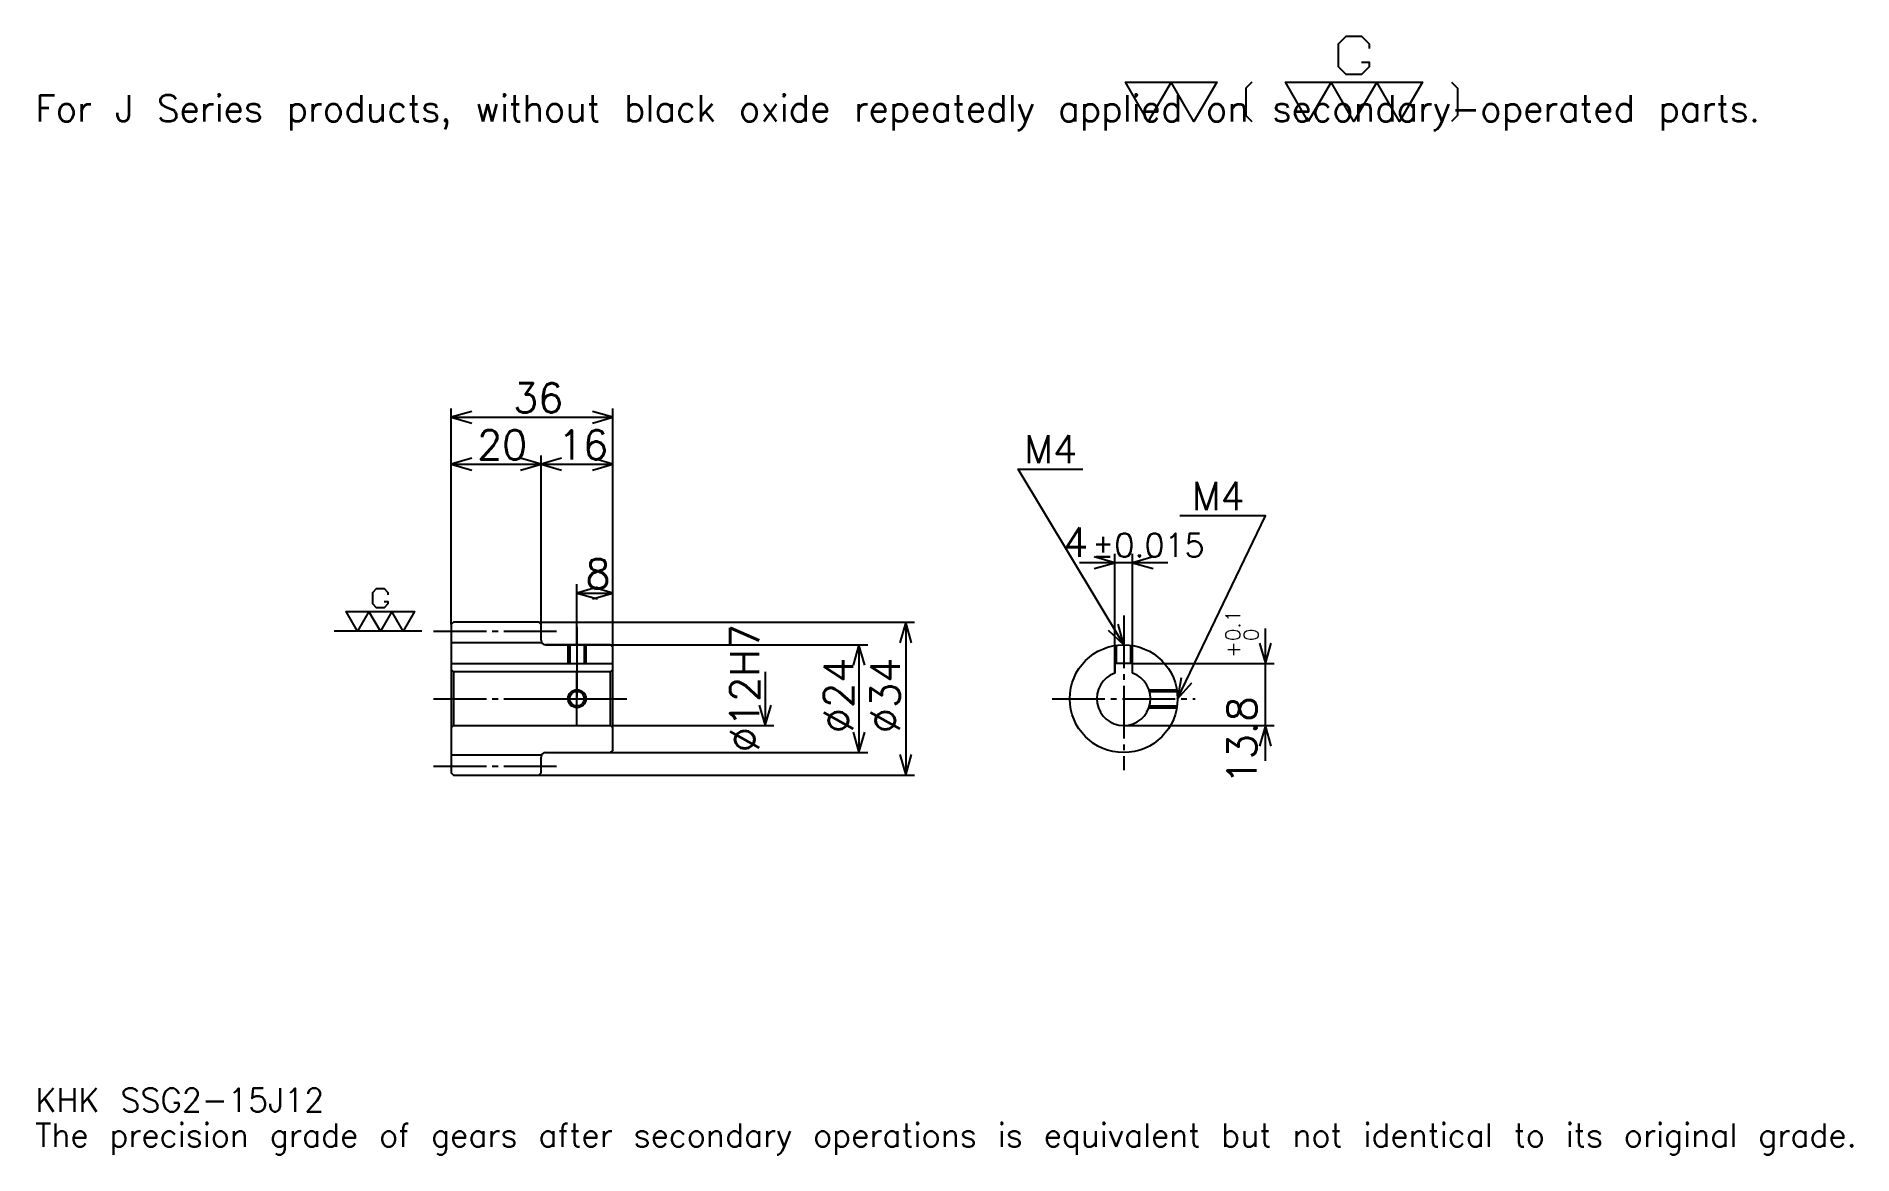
# Model space of a CAD drawing. Extents: x 13 to 418, y 5 to 254.
import ezdxf

# ---------------------------------------------------------------- set-up
doc = ezdxf.new("R2010")
doc.units = 0
doc.linetypes.add('DASHDOT', pattern=[15.652174, 11.73913, -1.304348, 1.304348, -1.304348])
doc.layers.get('0').update_dxf_attribs({"linetype": 'CONTINUOUS'})
doc.layers.add('DASHDOT', color=6, linetype='DASHDOT')
doc.styles.add('KANJI', font='TXT', dxfattribs={"bigfont": 'BIGFONT'})

msp = doc.modelspace()

# ---------------------------------------------------------------- linework, layer by layer
at = {"color": 5}
for p, q in [((105.652168, 123.304344), (105.652168, 170.91304)), ((141.652161, 123.304344), (141.652161, 170.91304)), ((105.652168, 168.956512), (141.652161, 168.956512)), ((105.652168, 158.521729), (125.652168, 158.521729)), ((125.652168, 123.304344), (125.652168, 160.478256)), ((125.652168, 158.521729), (141.652161, 158.521729)), ((253.391296, 114.104347), (253.391296, 138.521729)), ((257.391296, 114.104347), (257.391296, 138.521729)), ((265.217377, 136.565216), (245.565216, 136.565216)), ((133.652161, 123.304344), (133.652161, 131.782608)), ((133.652161, 129.82608), (141.652161, 129.82608)), ((105.652168, 122.804344), (105.652168, 123.304344)), ((125.152168, 123.304344), (141.652161, 123.304344)), ((125.652168, 122.804344), (125.652168, 123.304344)), ((133.652161, 118.304344), (133.652161, 123.304344)), ((133.652161, 118.304344), (133.652161, 123.304344)), ((141.652161, 123.304344), (208.82608, 123.304344)), ((141.652161, 117.804344), (141.652161, 123.304344)), ((206.869568, 123.304344), (206.869568, 89.304344)), ((286.956512, 92.478256), (286.956512, 121.930435)), ((126.652168, 118.304344), (141.652161, 118.304344)), ((141.652161, 118.304344), (198.391296, 118.304344)), ((196.434784, 118.304344), (196.434784, 94.304344)), ((257.391296, 114.104347), (288.913055, 114.104347)), ((175.565216, 112.304344), (175.565216, 100.304344)), ((141.652161, 100.304344), (177.521729, 100.304344)), ((255.391296, 100.304344), (288.913055, 100.304344)), ((126.652168, 94.304344), (141.652161, 94.304344)), ((141.652161, 94.304344), (198.391296, 94.304344)), ((125.152168, 89.304344), (141.652161, 89.304344)), ((141.652161, 89.304344), (208.82608, 89.304344))]:
    msp.add_line(p, q, dxfattribs=at)
at = {"color": 7}
msp.add_line((99.130432, 121.304344), (79.565216, 121.304344), dxfattribs=at)
at = {"color": 4}
for p, q in [((105.652168, 118.804344), (125.652168, 118.804344)), ((105.652168, 114.104347), (141.652161, 114.104347)), ((106.152168, 112.304344), (106.152168, 100.304344)), ((141.152161, 112.304344), (141.652161, 112.804344)), ((141.152161, 100.304344), (141.652161, 99.804344)), ((105.652168, 93.804344), (125.652168, 93.804344))]:
    msp.add_line(p, q, dxfattribs=at)
at = {"color": 7}
for points in [[(308.347839, 248.008698), (310.043488, 248.008698), (310.043488, 246.991302), (308.347839, 245.295654), (304.956512, 245.295654), (303.260864, 246.991302), (303.260864, 252.078262), (304.956512, 253.773911), (308.347839, 253.773911), (310.043488, 252.078262), (310.043488, 251.060867)], [(260.869568, 234.782608), (255.782608, 243.600006), (276.130432, 243.600006), (271.043488, 234.782608), (265.956512, 243.600006), (260.869568, 234.782608)], [(283.93045, 243.600006), (282.573914, 242.243484), (282.573914, 236.13913), (283.93045, 234.782608)], [(296.478271, 234.782608), (291.391296, 243.600006), (321.913055, 243.600006), (316.82608, 234.782608), (311.739136, 243.600006), (306.652191, 234.782608), (301.565216, 243.600006), (296.478271, 234.782608)], [(328.356506, 243.600006), (329.713043, 242.243484), (329.713043, 236.13913), (328.356506, 234.782608)], [(90.717384, 127.917389), (91.565208, 127.917389), (91.565208, 127.408691), (90.717384, 126.560867), (89.021729, 126.560867), (88.173904, 127.408691), (88.173904, 129.952179), (89.021729, 130.799988), (90.717384, 130.799988), (91.565208, 129.952179), (91.565208, 129.443481)], [(84.7826, 121.304344), (82.23912, 125.713043), (97.499992, 125.713043), (94.956512, 121.304344), (92.41304, 125.713043), (89.86956, 121.304344), (87.32608, 125.713043), (84.7826, 121.304344)]]:
    msp.add_lwpolyline(points, dxfattribs=at)
at = {"color": 5}
for points in [[(110.217384, 170.260864), (105.652168, 168.956512), (110.217384, 167.652161)], [(137.086945, 167.652161), (141.652161, 168.956512), (137.086945, 170.260864)], [(110.217384, 159.82608), (105.652168, 158.521729), (110.217384, 157.217392)], [(121.086952, 157.217392), (125.652168, 158.521729), (121.086952, 159.82608)], [(130.217392, 159.82608), (125.652168, 158.521729), (130.217392, 157.217392)], [(137.086945, 157.217392), (141.652161, 158.521729), (137.086945, 159.82608)], [(255.391296, 118.304344), (231.91304, 157.434784), (246.260864, 157.434784)], [(267.391296, 106.304344), (286.956512, 147), (267.913055, 147)], [(248.82608, 135.260864), (253.391296, 136.565216), (248.82608, 137.869568)], [(261.956512, 137.869568), (257.391296, 136.565216), (261.956512, 135.260864)], [(138.217377, 131.130432), (133.652161, 129.82608), (138.217377, 128.521729)], [(137.086945, 128.521729), (141.652161, 129.82608), (137.086945, 131.130432)], [(208.173904, 118.739128), (206.869568, 123.304344), (205.565216, 118.739128)], [(251.924042, 121.547905), (255.391296, 118.304344), (254.16098, 122.890068)], [(197.73912, 113.739128), (196.434784, 118.304344), (195.130432, 113.739128)], [(285.652161, 118.669563), (286.956512, 114.104347), (288.260864, 118.669563)], [(268.193848, 110.983925), (267.391296, 106.304344), (270.544922, 109.853592)], [(174.260864, 104.86956), (175.565216, 100.304344), (176.869553, 104.86956)], [(195.130432, 98.86956), (196.434784, 94.304344), (197.73912, 98.86956)], [(288.260864, 95.739128), (286.956512, 100.304344), (285.652161, 95.739128)], [(205.565216, 93.86956), (206.869568, 89.304344), (208.173904, 93.86956)]]:
    msp.add_lwpolyline(points, dxfattribs=at)
at = {"color": 4}
for points in [[(125.652168, 119.304344), (125.652168, 122.804344), (125.152168, 123.304344), (106.152168, 123.304344), (105.652168, 122.804344), (105.652168, 99.804344)], [(126.652168, 94.304344), (141.152161, 94.304344), (141.652161, 94.804344), (141.652161, 117.804344), (141.152161, 118.304344), (126.652168, 118.304344)], [(131.652161, 118.304344), (131.652161, 114.104347)], [(132.032166, 118.304344), (132.032166, 114.104347)], [(135.272171, 118.304344), (135.272171, 114.104347)], [(135.652161, 118.304344), (135.652161, 114.104347)], [(253.391296, 111.961197), (253.391296, 118.136505)], [(253.771301, 114.104347), (253.771301, 118.194489)], [(257.011292, 114.104347), (257.011292, 118.194489)], [(257.391296, 111.961197), (257.391296, 118.136505)], [(257.391296, 111.961197), (257.391296, 114.104347), (253.391296, 114.104347), (253.391296, 111.961197)], [(105.652168, 99.804344), (106.152168, 100.304344), (141.152161, 100.304344), (141.152161, 112.304344), (106.152168, 112.304344), (105.652168, 112.804344)], [(261.048157, 108.304344), (267.22345, 108.304344)], [(261.168457, 107.924347), (267.281464, 107.924347)], [(261.048157, 104.304344), (267.22345, 104.304344)], [(261.168457, 104.684341), (267.281464, 104.684341)], [(105.652168, 99.804344), (105.652168, 89.804344), (106.152168, 89.304344), (125.152168, 89.304344), (125.652168, 89.804344), (125.652168, 93.304344)]]:
    msp.add_lwpolyline(points, dxfattribs=at)
for centre, radius in [((255.391296, 106.304344), 12), ((133.652161, 106.304344), 1.62)]:
    msp.add_circle(centre, radius, dxfattribs=at)
at = {"color": 7}
msp.add_circle((133.652161, 106.304344), 2, dxfattribs=at)
at = {"color": 4}
for centre, radius, start, end in [((126.652168, 119.304344), 1, 180, 270), ((255.391296, 106.304344), 6, 109.47122094, 70.52877906), ((126.652168, 93.304344), 1, 90, 180)]:
    msp.add_arc(centre, radius, start, end, dxfattribs=at)
at = {"layer": 'DASHDOT', "color": 7}
for p, q in [((255.391296, 124.82608), (255.391296, 90.391304)), ((101.739128, 121.304344), (129.565216, 121.304344)), ((133.652161, 118.304344), (133.652161, 106.304344)), ((101.739128, 106.304344), (145.565216, 106.304344)), ((239.478241, 106.304344), (271.304352, 106.304344)), ((101.739128, 91.304344), (129.565216, 91.304344))]:
    msp.add_line(p, q, dxfattribs=at)
for points in [[(133.652161, 122.217392), (133.652161, 110.191299)], [(133.652161, 100.391304), (133.652161, 112.217384)], [(127.73912, 106.304344), (139.565216, 106.304344)]]:
    msp.add_lwpolyline(points, dxfattribs=at)

# ---------------------------------------------------------------- texts
at = {"color": 7, "style": 'KANJI'}
for s, height, p in [('For J Series products, without black oxide repeatedly applied on secondary-operated parts.', 5.869565, (13.043478, 234.782608)), ('36', 6.521739, (119.41304, 170)), ('20', 6.521739, (111.41304, 159.565216)), ('16', 6.521739, (129.41304, 159.565216)), ('M4', 6.26087, (233.217377, 158.739136)), ('M4', 6.26087, (270.521729, 148.304352)), ('4', 6.521739, (241.929138, 137.869568)), ('%%p0.015', 5.217391, (248.384857, 137.869568)), ('8', 6.521739, (135.532608, 130.869568)), ('KHK SSG2-15J12', 5.217391, (13.043478, 14.347826)), ('The precision grade of gears after secondary operations is equivalent but not identical to its original grade.', 5.217391, (13.043478, 6.521739))]:
    msp.add_text(s, height=height, dxfattribs=at).set_placement(p)
for s, height, p in [('%%c12H7', 6.521739, (174.260864, 94.402168)), ('0.1', 3.26087, (281.347839, 119.109375)), ('0', 3.26087, (285.391296, 119.109375)), ('+', 3.26087, (281.347839, 115.457199)), ('%%c24', 6.521739, (195.130432, 98.641296)), ('%%c34', 6.521739, (205.565216, 98.641296)), ('13.8', 6.521739, (285, 87.228531))]:
    msp.add_text(s, height=height, rotation=90, dxfattribs=at).set_placement(p)

doc.saveas('drawing.dxf')
